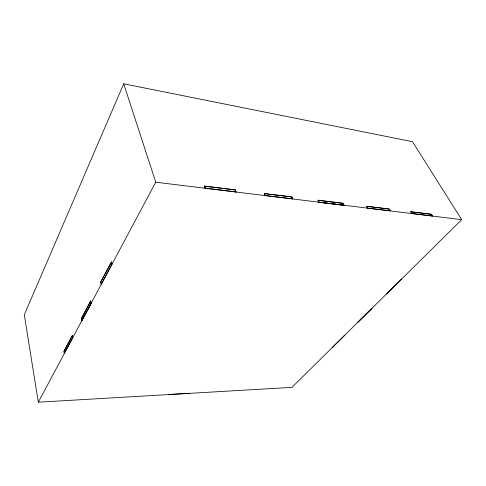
<?xml version="1.0" encoding="UTF-8"?>
<svg xmlns="http://www.w3.org/2000/svg" width="486" height="486" viewBox="0 0 486 486"><rect width="100%" height="100%" fill="white"/><g stroke="black" fill="none" stroke-linecap="round" stroke-linejoin="round"><path stroke-width="0.73" d="M123.705 83.805L24.3 314.8L38.321 402.195L291.952 387.36L461.7 219.654L412.486 141.693L123.705 83.805L155.757 182.201L38.321 402.195M64.31 353.31L63.927 351.323L72.323 335.516L72.845 337.527L64.31 353.31L64.043 351.317L72.438 335.51M81.648 320.809L81.211 318.767L90.645 300.998L91.234 303.07L81.648 320.809L81.332 318.767L90.767 301.004M101.179 284.207L100.675 282.117L111.482 262.009L112.023 264.129L101.301 284.213L100.966 282.816M111.482 262.009L100.675 282.117M81.885 320.809L91.356 303.076M204.509 186.041L205.244 188.258L204.509 186.041L235.206 189.856L235.989 192.025L235.206 189.856M264.22 193.568L291.861 196.897L292.785 198.877L291.794 196.988L264.22 193.568L265.107 195.591L264.287 193.471M317.984 200.244L342.958 203.251L343.936 205.141L342.891 203.336L317.984 200.244L318.938 202.176L343.936 205.141M366.602 206.283L389.28 209.004L390.301 210.821L389.207 209.089L366.602 206.283L367.604 208.136L390.301 210.821M410.779 211.768L431.459 214.247L432.516 215.991L431.386 214.326L410.779 211.768L411.818 213.548L432.516 215.991M357.994 322.042L371.863 308.343M168.399 394.541L189.285 393.32M332.163 347.63L344.823 335.127M358.067 322.042L371.93 308.343M386.473 293.975L401.74 278.897M205.305 188.161L236.056 191.927M265.168 195.494L292.785 198.877M155.757 182.201L461.7 219.654M318.865 202.267L343.796 205.317M204.448 186.144L221.671 188.282M223.165 188.465L235.145 189.953M410.852 211.689L411.891 213.469M366.675 206.198L367.671 208.051M318.051 200.153L319.004 202.091M111.355 262.003L111.895 264.123M90.645 300.998L91.113 303.07M72.323 335.516L72.73 337.527"/></g></svg>
